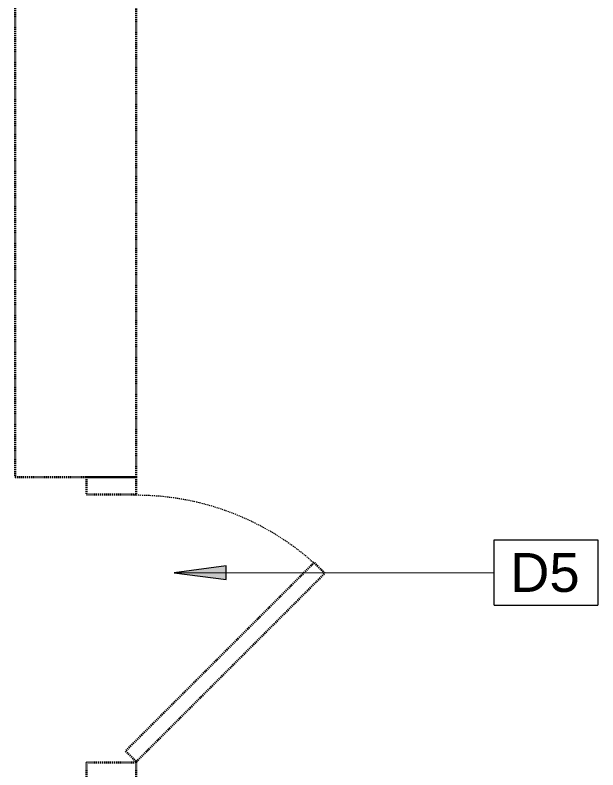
# Model space of a CAD drawing. Header units: inches. Extents: x -1176 to 1545, y -2552 to 978.
# Drawn here: x -227.6 to -160.2, y 403.2 to 490.4 of the extents above; entities that cross this region are included whole.
import ezdxf

# ---------------------------------------------------------------- set-up
doc = ezdxf.new("R2010")
doc.units = ezdxf.units.IN
doc.header["$MEASUREMENT"] = 0
doc.linetypes.add('Demolished', pattern=[0.1875, 0.125, -0.0625])
for name, color, linetype, lineweight in [('A-ANNO-KEYN', 231, 'Continuous', 9), ('A-DOOR', 31, 'Demolished', 9), ('A-DOOR-FRAM', 31, 'Demolished', 30), ('A-WALL', 113, 'Continuous', 18)]:
    doc.layers.add(name, color=color, linetype=linetype, lineweight=lineweight)
doc.styles.add('Arial', font='arial.ttf', dxfattribs={"height": 4.5})

# ---------------------------------------------------------------- blocks, each defined once
blk = doc.blocks.new('Single Flush - D2 2_7_ X 8_-5523828-2nd Floor Demo')
at = {"layer": 'A-DOOR', "color": 250, "lineweight": 30}
for p, q in [((-6.381, 28.788), (-7.619, 27.55)), ((15.406, 7), (-6.381, 28.788)), ((-7.619, 27.55), (14.169, 5.763)), ((14.169, 5.763), (15.406, 7))]:
    blk.add_line(p, q, dxfattribs=at)
at = {"layer": 'A-DOOR', "color": 7}
blk.add_arc((15.406, 7), 30.812, 135, 180.5, dxfattribs=at)
at = {"layer": 'A-DOOR-FRAM', "color": 250}
for p, q in [((-17.5, 1.25), (-17.5, 7)), ((-17.5, 7), (-15.5, 7)), ((-15.5, 1.25), (-15.5, 7)), ((15.5, 1.25), (15.5, 7)), ((15.5, 7), (17.5, 7)), ((17.5, 1.25), (17.5, 7)), ((-17.5, 1.25), (-15.5, 1.25)), ((15.5, 1.25), (17.5, 1.25))]:
    blk.add_line(p, q, dxfattribs=at)
blk = doc.blocks.new('Keynote Tag - Keynote Number - Boxed-135510-2nd Floor Demo')
at = {"layer": 'A-ANNO-KEYN'}
for p, q in [((-0.125, -0.0792), (-0.125, 0.0781)), ((-0.125, 0.0781), (0.125, 0.0781)), ((0.125, 0.0781), (0.125, -0.0792)), ((-0.125, -0.0792), (0.125, -0.0792))]:
    blk.add_line(p, q, dxfattribs=at)

msp = doc.modelspace()

# ---------------------------------------------------------------- hatches: boundary and pattern name
at = {"layer": 'A-ANNO-KEYN'}
msp.add_hatch(color=256, dxfattribs=at).paths.add_polyline_path([(-209.189, 425.95), (-203.188, 425.164), (-203.189, 426.744)], flags=0)

# ---------------------------------------------------------------- linework, layer by layer
for p, q in [((-203.189, 426.744), (-209.189, 425.95)), ((-203.188, 425.164), (-203.189, 426.744)), ((-209.189, 425.95), (-172.233, 425.977)), ((-209.189, 425.95), (-203.188, 425.164))]:
    msp.add_line(p, q, dxfattribs=at)
at = {"layer": 'A-WALL', "color": 250, "linetype": 'Demolished', "lineweight": 30}
for p, q in [((-227.571, 543.684), (-227.571, 437.004)), ((-213.571, 437.004), (-213.571, 543.684)), ((-227.571, 437.004), (-213.571, 437.004))]:
    msp.add_line(p, q, dxfattribs=at)

# ---------------------------------------------------------------- block references
at = {"layer": 'A-ANNO-KEYN', "xscale": 47.99999999999997, "yscale": 47.99999999999997, "zscale": 47.99999999999997}
msp.add_blockref('Keynote Tag - Keynote Number - Boxed-135510-2nd Floor Demo', (-166.233, 426.004), dxfattribs=at)
at = {"layer": 'A-DOOR', "color": 7, "rotation": 269.9999999999999}
msp.add_blockref('Single Flush - D2 2_7_ X 8_-5523828-2nd Floor Demo', (-220.571, 419.504), dxfattribs=at)

# ---------------------------------------------------------------- texts
at = {"layer": 'A-ANNO-KEYN', "insert": (-170.376, 428.23), "char_height": 4.5, "width": 9.8475, "attachment_point": 1, "style": 'Arial'}
msp.add_mtext('D5', dxfattribs=at)

doc.saveas('drawing.dxf')
